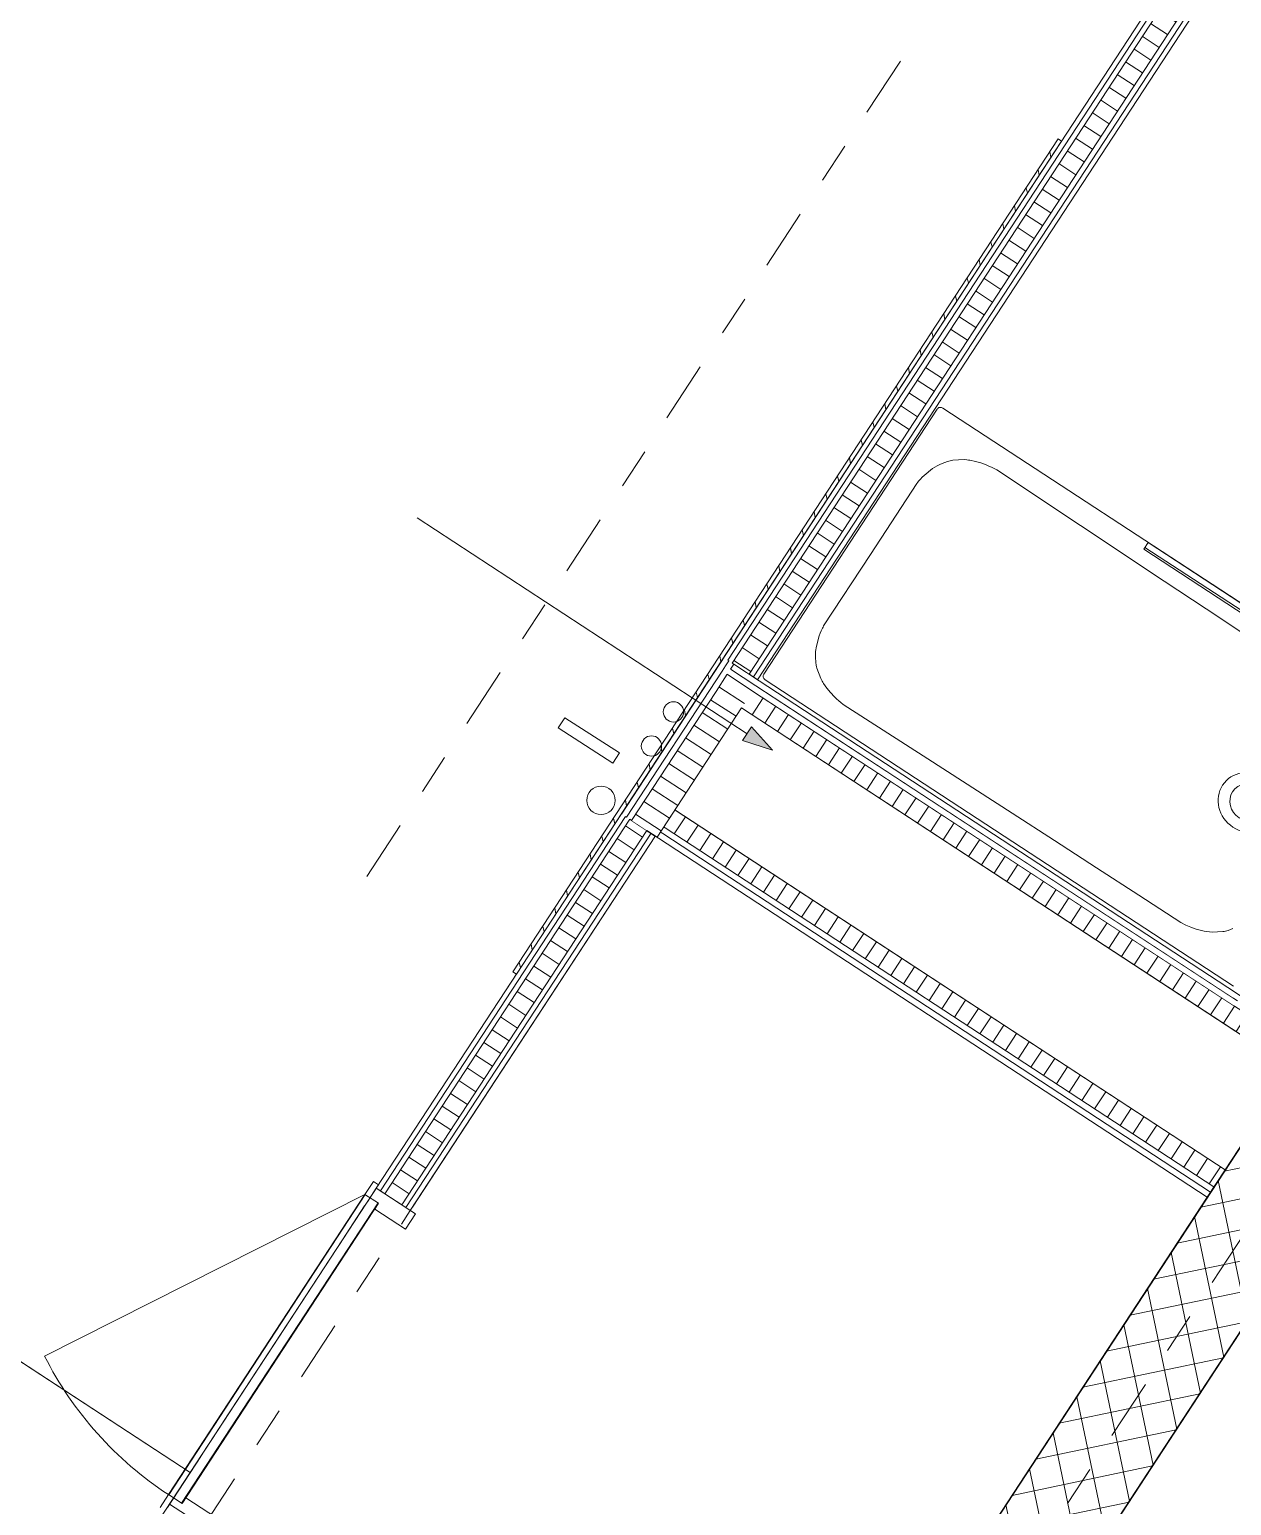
# Model space of a CAD drawing. Header units: metres. Extents: x 2696278.3 to 2696314, y 1245153.2 to 1245192.4.
# Drawn here: x 2696296.024 to 2696298.985, y 1245176.529 to 1245180.165 of the extents above; entities that cross this region are included whole.
import ezdxf

# ---------------------------------------------------------------- set-up
doc = ezdxf.new("R2010")
doc.units = ezdxf.units.M
doc.set_wipeout_variables(frame=1)
for name, pattern in [('000_hbf_Strichpunkt 3_1_1mm Achsen', [0.25, 0.15, -0.05, 0, -0.05]), ('Strichpunkt für MST 1_20', [0.25, 0.15, -0.05, 0, -0.05]), ('Wipeout_Contour', [10000, 0, -10000])]:
    doc.linetypes.add(name, pattern=pattern)
for name, color, linetype in [('010 Türen', 7, 'Continuous'), ('0_C22_Innenwandkonstruktion.3D', 7, 'Continuous'), ('0_C22_Innenwandkonstruktion.3D Bauteilschraffuren', 7, 'Continuous'), ('0_C22_Innenwandkonstruktion.3D Schichttrennlinien', 7, 'Continuous'), ('0_D80_Wasser-_ Gas-_ Druckluftanlage.3D', 7, 'Continuous'), ('0_E26_Absturzsicherung.3D', 7, 'Continuous'), ('0_E33_Sonnenschutz.3D', 7, 'Continuous'), ('0_G11_Feststehende Trennwand.3D', 7, 'Continuous'), ('0_G11_Feststehende Trennwand.3D Bauteilschraffuren', 7, 'Continuous'), ('0_G14_Innentür_ Innentor.3D', 7, 'Continuous'), ('0_G20_Bodenbelag.3D', 7, 'Continuous'), ('1_M01_Achsen.V', 7, 'Continuous'), ('1_R01_Raumstempel.V', 7, 'Continuous'), ('1_R01_Raumstempel.V Kontur', 7, 'Continuous')]:
    doc.layers.add(name, color=color, linetype=linetype)
pattern_1 = [(146.8, (2696295.289407, 1245171.756836), (0.02053362, 0.03137866), [])]
pattern_2 = [(56.8, (2696295.289407, 1245171.756836), (-0.03137866, 0.02053362), [])]

msp = doc.modelspace()

# ---------------------------------------------------------------- linework, layer by layer
at = {"layer": '010 Türen', "color": 7, "linetype": 'Continuous', "lineweight": 13}
for p, q in [((2696296.8507, 1245177.295), (2696296.0617, 1245176.8965)), ((2696296.8507, 1245177.295), (2696296.3667, 1245176.5553)), ((2696296.3667, 1245176.5553), (2696296.3459, 1245176.5235)), ((2696296.4001, 1245176.5334), (2696296.3667, 1245176.5553)), ((2696296.3667, 1245176.5553), (2696296.4001, 1245176.5334)), ((2696296.4095, 1245176.5477), (2696296.4001, 1245176.5334)), ((2696296.4848, 1245176.4984), (2696296.4095, 1245176.5477))]:
    msp.add_line(p, q, dxfattribs=at)
msp.add_arc((2696296.8507, 1245177.295), 0.884, 206.8, 236.8, dxfattribs=at)
at = {"layer": '0_G20_Bodenbelag.3D', "color": 255, "linetype": 'Wipeout_Contour', "lineweight": 18, "flags": 128}
for points in [[(2696297.1164, 1245188.9053), (2696295.304, 1245186.1356), (2696298.8561, 1245183.8112), (2696297.416, 1245181.6105), (2696296.8848, 1245180.7988), (2696296.841, 1245180.7319), (2696294.9859, 1245181.9459), (2696292.9709, 1245178.8666), (2696295.0812, 1245177.4856), (2696295.0374, 1245177.4187), (2696294.5063, 1245176.607), (2696293.6357, 1245175.2765), (2696294.0959, 1245174.9754), (2696294.4518, 1245175.5193), (2696295.9998, 1245174.5063), (2696296.9402, 1245175.9434), (2696296.2708, 1245176.3814), (2696299.6014, 1245181.4711), (2696301.0448, 1245180.5265), (2696303.7059, 1245184.5932), (2696300.6685, 1245186.5809)], [(2696299.5482, 1245181.2071), (2696299.5043, 1245181.1402), (2696299.4207, 1245181.1949), (2696298.906, 1245180.4084), (2696298.9896, 1245180.3536), (2696297.8178, 1245178.5629), (2696298.9977, 1245177.7909), (2696300.728, 1245180.4351)], [(2696296.8499, 1245177.2664), (2696296.3365, 1245176.4819), (2696296.4202, 1245176.4271), (2696296.4092, 1245176.4104), (2696297.769, 1245175.5206), (2696298.9257, 1245177.2882), (2696297.566, 1245178.178), (2696296.9336, 1245177.2117)], [(2696299.9459, 1245175.2404), (2696299.4325, 1245174.4559), (2696299.3489, 1245174.5106), (2696299.3379, 1245174.4939), (2696297.9782, 1245175.3837), (2696299.1349, 1245177.1514), (2696300.4946, 1245176.2616), (2696299.8623, 1245175.2952)]]:
    msp.add_lwpolyline(points, close=True, dxfattribs=at)
at = {"layer": '1_R01_Raumstempel.V Kontur', "color": 21, "linetype": 'Continuous', "lineweight": 0, "true_color": 0xffa8a8, "flags": 128}
for points in [[(2696296.841, 1245180.7319), (2696294.9859, 1245181.9459), (2696292.9709, 1245178.8666), (2696296.42, 1245176.6095), (2696296.8841, 1245177.3186), (2696298.9055, 1245180.4077), (2696297.3116, 1245181.4509), (2696296.9068, 1245180.8323)], [(2696298.906, 1245180.4084), (2696298.9896, 1245180.3536), (2696297.8178, 1245178.5629), (2696299.0102, 1245177.7826), (2696299.4506, 1245178.4556), (2696300.7405, 1245180.4269), (2696299.5482, 1245181.2071), (2696299.5044, 1245181.1402), (2696299.4207, 1245181.1949)], [(2696295.0155, 1245177.3852), (2696294.5282, 1245176.6405), (2696293.6357, 1245175.2765), (2696294.1042, 1245174.9699), (2696294.4602, 1245175.5138), (2696295.9998, 1245174.5063), (2696296.9402, 1245175.9434), (2696296.2708, 1245176.3814), (2696296.42, 1245176.6095), (2696295.0812, 1245177.4856)]]:
    msp.add_lwpolyline(points, close=True, dxfattribs=at)
at = {"layer": '1_R01_Raumstempel.V Kontur', "color": 151, "linetype": 'Continuous', "lineweight": 0, "true_color": 0xa8c0ff, "flags": 128}
msp.add_lwpolyline([(2696297.7782, 1245178.4933), (2696297.614, 1245178.2422), (2696298.9695, 1245177.3552), (2696299.1338, 1245177.6062)], close=True, dxfattribs=at)
at = {"layer": '1_R01_Raumstempel.V Kontur', "color": 41, "linetype": 'Continuous', "lineweight": 0, "true_color": 0xffd6a8, "flags": 128}
for points in [[(2696296.9678, 1245177.2639), (2696296.8841, 1245177.3186), (2696296.3694, 1245176.5321), (2696296.453, 1245176.4773), (2696296.4092, 1245176.4104), (2696297.769, 1245175.5206), (2696298.9257, 1245177.2882), (2696297.566, 1245178.178)], [(2696297.9782, 1245175.3837), (2696299.3379, 1245174.4939), (2696299.3817, 1245174.5608), (2696299.4654, 1245174.5061), (2696299.9801, 1245175.2926), (2696299.8964, 1245175.3474), (2696300.4946, 1245176.2616), (2696299.1349, 1245177.1514)]]:
    msp.add_lwpolyline(points, close=True, dxfattribs=at)

# ---------------------------------------------------------------- next in the draw order: wipeouts: each hides what was drawn before it
at = {"color": 254, "linetype": 'Wipeout_Contour', "lineweight": 0, "ltscale": 33.376323}
msp.add_wipeout([(2696298.9951, 1245180.362), (2696298.9847, 1245180.3688), (2696297.8074, 1245178.5698), (2696297.8178, 1245178.5629)], dxfattribs=at).dxf.layer = '0_C22_Innenwandkonstruktion.3D Bauteilschraffuren'
at = {"color": 254, "linetype": 'Wipeout_Contour', "lineweight": 0, "ltscale": 25.252324}
msp.add_wipeout([(2696296.9518, 1245177.2623), (2696296.9623, 1245177.2555), (2696297.566, 1245178.178), (2696297.5555, 1245178.1849)], dxfattribs=at).dxf.layer = '0_C22_Innenwandkonstruktion.3D Bauteilschraffuren'

# ---------------------------------------------------------------- next in the draw order: wipeouts: each hides what was drawn before it
at = {"color": 254, "linetype": 'Wipeout_Contour', "lineweight": 0, "ltscale": 33.386566}
msp.add_wipeout([(2696298.9742, 1245180.3757), (2696297.7969, 1245178.5766), (2696297.8074, 1245178.5698), (2696298.9847, 1245180.3688)], dxfattribs=at).dxf.layer = '0_C22_Innenwandkonstruktion.3D Bauteilschraffuren'
at = {"color": 254, "linetype": 'Wipeout_Contour', "lineweight": 0, "ltscale": 25.265565}
msp.add_wipeout([(2696297.5555, 1245178.1849), (2696297.545, 1245178.1917), (2696296.9414, 1245177.2692), (2696296.9518, 1245177.2623)], dxfattribs=at).dxf.layer = '0_C22_Innenwandkonstruktion.3D Bauteilschraffuren'

# ---------------------------------------------------------------- next in the draw order: linework, layer by layer
at = {"layer": '010 Türen', "color": 7, "linetype": 'Continuous', "lineweight": 13}
msp.add_line((2696296.9748, 1245177.2473), (2696296.9502, 1245177.2096), dxfattribs=at)

# ---------------------------------------------------------------- next in the draw order: wipeouts: each hides what was drawn before it
at = {"color": 254, "linetype": 'Wipeout_Contour', "lineweight": 0, "ltscale": 33.449535}
msp.add_wipeout([(2696298.9219, 1245180.4099), (2696298.9114, 1245180.4168), (2696297.7342, 1245178.6177), (2696297.7446, 1245178.6109)], dxfattribs=at).dxf.layer = '0_C22_Innenwandkonstruktion.3D Bauteilschraffuren'
at = {"color": 254, "linetype": 'Wipeout_Contour', "lineweight": 0, "ltscale": 25.346927}
msp.add_wipeout([(2696296.8786, 1245177.3103), (2696296.8891, 1245177.3034), (2696297.4928, 1245178.2259), (2696297.4823, 1245178.2328)], dxfattribs=at).dxf.layer = '0_C22_Innenwandkonstruktion.3D Bauteilschraffuren'

# ---------------------------------------------------------------- next in the draw order: wipeouts: each hides what was drawn before it
at = {"color": 254, "linetype": 'Wipeout_Contour', "lineweight": 0, "ltscale": 33.438861}
msp.add_wipeout([(2696298.9324, 1245180.4031), (2696298.9219, 1245180.4099), (2696297.7446, 1245178.6109), (2696297.7551, 1245178.604)], dxfattribs=at).dxf.layer = '0_C22_Innenwandkonstruktion.3D Bauteilschraffuren'
at = {"color": 254, "linetype": 'Wipeout_Contour', "lineweight": 0, "ltscale": 25.333139}
msp.add_wipeout([(2696297.5032, 1245178.2191), (2696297.4928, 1245178.2259), (2696296.8891, 1245177.3034), (2696296.8995, 1245177.2966)], dxfattribs=at).dxf.layer = '0_C22_Innenwandkonstruktion.3D Bauteilschraffuren'

# ---------------------------------------------------------------- next in the draw order: linework, layer by layer
at = {"layer": '010 Türen', "color": 7, "linetype": '000_hbf_Strichpunkt 3_1_1mm Achsen', "lineweight": 13}
msp.add_line((2696296.3639, 1245176.5237), (2696296.8786, 1245177.3103), dxfattribs=at)
at = {"layer": '010 Türen', "color": 7, "linetype": 'Continuous', "lineweight": 13}
msp.add_line((2696296.8507, 1245177.295), (2696296.8715, 1245177.3268), dxfattribs=at)

# ---------------------------------------------------------------- next in the draw order: wipeouts: each hides what was drawn before it
at = {"color": 254, "linetype": 'Wipeout_Contour', "lineweight": 0, "ltscale": 33.413591}
msp.add_wipeout([(2696298.9324, 1245180.4031), (2696297.7551, 1245178.604), (2696297.7969, 1245178.5766), (2696298.9742, 1245180.3757)], dxfattribs=at).dxf.layer = '0_C22_Innenwandkonstruktion.3D Bauteilschraffuren'
at = {"color": 254, "linetype": 'Wipeout_Contour', "lineweight": 0, "ltscale": 25.300795}
msp.add_wipeout([(2696297.545, 1245178.1917), (2696297.5032, 1245178.2191), (2696296.8995, 1245177.2966), (2696296.9414, 1245177.2692)], dxfattribs=at).dxf.layer = '0_C22_Innenwandkonstruktion.3D Bauteilschraffuren'

# ---------------------------------------------------------------- next in the draw order: hatches: boundary and pattern name
at = {"layer": '0_C22_Innenwandkonstruktion.3D Bauteilschraffuren', "linetype": 'Continuous', "lineweight": 0, "true_color": 0x000000}
h = msp.add_hatch(dxfattribs=at)
h.set_pattern_fill('DÄMMSTOFF__ALLGEMEIN_VER_31', color=18, angle=-33.2, style=0, pattern_type=2)
h.set_pattern_definition([(146.8, (2696295.289407, 1245171.756836), (0.02053361, 0.03137867), [])])
h.paths.add_polyline_path([(2696298.9324, 1245180.4031), (2696297.7551, 1245178.604), (2696297.7969, 1245178.5766), (2696298.9742, 1245180.3757)])
h = msp.add_hatch(dxfattribs=at)
h.set_pattern_fill('DÄMMSTOFF__ALLGEMEIN_VER_31', color=18, angle=-33.2, style=0, pattern_type=2)
h.set_pattern_definition(pattern_1)
h.paths.add_polyline_path([(2696297.545, 1245178.1917), (2696297.5032, 1245178.2191), (2696296.8995, 1245177.2966), (2696296.9414, 1245177.2692)])
at = {"layer": '0_C22_Innenwandkonstruktion.3D Bauteilschraffuren', "linetype": 'Continuous', "lineweight": 0, "true_color": 0xffffff}
h = msp.add_hatch(dxfattribs=at)
h.set_pattern_fill('DÄMMSTOFF__ALLGEMEIN_VER_31', angle=-33.2, style=0, pattern_type=2)
h.set_pattern_definition(pattern_2)
h.paths.add_polyline_path([(2696296.8842, 1245177.2731), (2696296.8507, 1245177.295), (2696296.3667, 1245176.5553), (2696296.4001, 1245176.5334)])

# ---------------------------------------------------------------- next in the draw order: linework, layer by layer
at = {"layer": '010 Türen', "color": 7, "linetype": 'Continuous', "lineweight": 13}
for p, q in [((2696296.8715, 1245177.3268), (2696296.8841, 1245177.3186)), ((2696296.8841, 1245177.3186), (2696296.8786, 1245177.3103)), ((2696296.8786, 1245177.3103), (2696296.9748, 1245177.2473)), ((2696296.8786, 1245177.3103), (2696296.8891, 1245177.3034)), ((2696296.8786, 1245177.3103), (2696296.8891, 1245177.3034)), ((2696296.4001, 1245176.5334), (2696296.8842, 1245177.2731)), ((2696296.8842, 1245177.2731), (2696296.8507, 1245177.295)), ((2696296.8842, 1245177.2731), (2696296.8507, 1245177.295)), ((2696296.8749, 1245177.2589), (2696296.8842, 1245177.2731)), ((2696296.8891, 1245177.3034), (2696296.8995, 1245177.2966)), ((2696296.8891, 1245177.3034), (2696296.8995, 1245177.2966)), ((2696296.8995, 1245177.2966), (2696296.9414, 1245177.2692)), ((2696296.8995, 1245177.2966), (2696296.9414, 1245177.2692)), ((2696296.9502, 1245177.2096), (2696296.8749, 1245177.2589)), ((2696296.9414, 1245177.2692), (2696296.9518, 1245177.2623)), ((2696296.9414, 1245177.2692), (2696296.9518, 1245177.2623)), ((2696296.9518, 1245177.2623), (2696296.9623, 1245177.2555)), ((2696296.9518, 1245177.2623), (2696296.9623, 1245177.2555))]:
    msp.add_line(p, q, dxfattribs=at)
at = {"layer": '010 Türen', "color": 7, "linetype": '000_hbf_Strichpunkt 3_1_1mm Achsen', "lineweight": 13}
msp.add_line((2696296.4476, 1245176.4689), (2696296.9623, 1245177.2555), dxfattribs=at)
at = {"layer": '0_C22_Innenwandkonstruktion.3D', "color": 7, "linetype": 'Continuous', "lineweight": 13}
for p, q in [((2696296.8786, 1245177.3103), (2696296.8891, 1245177.3034)), ((2696296.8891, 1245177.3034), (2696296.8995, 1245177.2966)), ((2696296.8995, 1245177.2966), (2696296.9414, 1245177.2692)), ((2696296.9414, 1245177.2692), (2696296.9518, 1245177.2623)), ((2696296.9518, 1245177.2623), (2696296.9623, 1245177.2555))]:
    msp.add_line(p, q, dxfattribs=at)
at = {"layer": '0_C22_Innenwandkonstruktion.3D', "color": 7, "linetype": 'Continuous', "lineweight": 13, "flags": 128}
for points in [[(2696298.9114, 1245180.4168), (2696297.7342, 1245178.6177)], [(2696297.8178, 1245178.5629), (2696298.9951, 1245180.362)], [(2696297.7446, 1245178.6109), (2696297.7467, 1245178.6095)], [(2696297.7551, 1245178.604), (2696297.7593, 1245178.6013)], [(2696297.7969, 1245178.5766), (2696297.8178, 1245178.5629)], [(2696297.4823, 1245178.2328), (2696296.8786, 1245177.3103)], [(2696297.4948, 1245178.2246), (2696297.4928, 1245178.2259)], [(2696297.5074, 1245178.2164), (2696297.5032, 1245178.2191)], [(2696297.5555, 1245178.1849), (2696297.545, 1245178.1917)], [(2696297.566, 1245178.178), (2696297.5555, 1245178.1849)], [(2696296.9623, 1245177.2555), (2696297.566, 1245178.178)]]:
    msp.add_lwpolyline(points, dxfattribs=at)
at = {"layer": '0_C22_Innenwandkonstruktion.3D Schichttrennlinien', "color": 7, "linetype": 'Continuous', "lineweight": 5}
for p, q in [((2696298.9219, 1245180.4099), (2696297.7446, 1245178.6109)), ((2696298.9324, 1245180.4031), (2696297.7551, 1245178.604)), ((2696297.7969, 1245178.5766), (2696298.9742, 1245180.3757)), ((2696297.8074, 1245178.5698), (2696298.9847, 1245180.3688)), ((2696297.4928, 1245178.2259), (2696296.8891, 1245177.3034)), ((2696297.5032, 1245178.2191), (2696296.8995, 1245177.2966)), ((2696296.9414, 1245177.2692), (2696297.545, 1245178.1917)), ((2696296.9518, 1245177.2623), (2696297.5555, 1245178.1849))]:
    msp.add_line(p, q, dxfattribs=at)
at = {"layer": '0_E33_Sonnenschutz.3D', "color": 7, "linetype": 'Continuous', "lineweight": 13}
for p, q in [((2696298.6131, 1245178.9429), (2696298.8193, 1245178.8058)), ((2696298.8193, 1245178.8058), (2696298.9225, 1245178.7373)), ((2696298.9225, 1245178.7373), (2696299.0257, 1245178.669))]:
    msp.add_line(p, q, dxfattribs=at)

# ---------------------------------------------------------------- next in the draw order: wipeouts: each hides what was drawn before it
at = {"color": 254, "linetype": 'Wipeout_Contour', "lineweight": 0, "ltscale": 29.056063}
msp.add_wipeout([(2696297.7511, 1245178.5887), (2696297.7428, 1245178.5762), (2696297.8056, 1245178.5351), (2696297.8138, 1245178.5477)], dxfattribs=at).dxf.layer = '0_C22_Innenwandkonstruktion.3D Bauteilschraffuren'
at = {"color": 254, "linetype": 'Wipeout_Contour', "lineweight": 0, "ltscale": 27.033138}
msp.add_wipeout([(2696297.5074, 1245178.2164), (2696298.9257, 1245177.2882), (2696298.9339, 1245177.3008), (2696297.5156, 1245178.2289)], dxfattribs=at).dxf.layer = '0_C22_Innenwandkonstruktion.3D Bauteilschraffuren'

# ---------------------------------------------------------------- next in the draw order: wipeouts: each hides what was drawn before it
at = {"color": 254, "linetype": 'Wipeout_Contour', "lineweight": 0, "ltscale": 29.114351}
msp.add_wipeout([(2696297.7593, 1245178.6013), (2696297.7511, 1245178.5887), (2696297.8138, 1245178.5477), (2696297.822, 1245178.5602)], dxfattribs=at).dxf.layer = '0_C22_Innenwandkonstruktion.3D Bauteilschraffuren'
at = {"color": 254, "linetype": 'Wipeout_Contour', "lineweight": 0, "ltscale": 27.091926}
msp.add_wipeout([(2696297.5156, 1245178.2289), (2696298.9339, 1245177.3008), (2696298.9421, 1245177.3133), (2696297.5238, 1245178.2415)], dxfattribs=at).dxf.layer = '0_C22_Innenwandkonstruktion.3D Bauteilschraffuren'

# ---------------------------------------------------------------- next in the draw order: linework, layer by layer
at = {"layer": '0_C22_Innenwandkonstruktion.3D Schichttrennlinien', "color": 7, "linetype": 'Continuous', "lineweight": 5}
msp.add_line((2696297.7593, 1245178.6013), (2696297.7511, 1245178.5887), dxfattribs=at)

# ---------------------------------------------------------------- next in the draw order: wipeouts: each hides what was drawn before it
at = {"color": 254, "linetype": 'Wipeout_Contour', "lineweight": 0, "ltscale": 27.220009}
msp.add_wipeout([(2696298.9695, 1245177.3552), (2696297.5512, 1245178.2833), (2696297.5238, 1245178.2415), (2696298.9421, 1245177.3133)], dxfattribs=at).dxf.layer = '0_C22_Innenwandkonstruktion.3D Bauteilschraffuren'

# ---------------------------------------------------------------- next in the draw order: hatches: boundary and pattern name
at = {"layer": '0_C22_Innenwandkonstruktion.3D Bauteilschraffuren', "linetype": 'Continuous', "lineweight": 0, "true_color": 0x000000}
h = msp.add_hatch(dxfattribs=at)
h.set_pattern_fill('DÄMMSTOFF__ALLGEMEIN_VER_31', color=18, angle=-33.2, style=0, pattern_type=2)
h.set_pattern_definition([(236.8, (2696295.289407, 1245171.756836), (0.03137866, -0.02053362), [])])
h.paths.add_polyline_path([(2696298.9695, 1245177.3552), (2696297.5512, 1245178.2833), (2696297.5238, 1245178.2415), (2696298.9421, 1245177.3133)])

# ---------------------------------------------------------------- next in the draw order: linework, layer by layer
at = {"layer": '0_C22_Innenwandkonstruktion.3D', "color": 7, "linetype": 'Continuous', "lineweight": 13, "flags": 128}
for points in [[(2696297.5512, 1245178.2833), (2696297.5074, 1245178.2164)], [(2696298.9695, 1245177.3552), (2696297.5512, 1245178.2833)], [(2696297.5074, 1245178.2164), (2696298.9257, 1245177.2882)], [(2696298.9257, 1245177.2882), (2696298.9695, 1245177.3552)]]:
    msp.add_lwpolyline(points, dxfattribs=at)
at = {"layer": '0_C22_Innenwandkonstruktion.3D Schichttrennlinien', "color": 7, "linetype": 'Continuous', "lineweight": 5}
for p, q in [((2696297.5156, 1245178.2289), (2696298.9339, 1245177.3008)), ((2696297.5238, 1245178.2415), (2696298.9421, 1245177.3133))]:
    msp.add_line(p, q, dxfattribs=at)

# ---------------------------------------------------------------- next in the draw order: wipeouts: each hides what was drawn before it
at = {"color": 254, "linetype": 'Wipeout_Contour', "lineweight": 0, "ltscale": 28.748556}
msp.add_wipeout([(2696298.9977, 1245177.7909), (2696297.822, 1245178.5602), (2696297.8138, 1245178.5477), (2696298.9895, 1245177.7783)], dxfattribs=at).dxf.layer = '0_C22_Innenwandkonstruktion.3D Bauteilschraffuren'

# ---------------------------------------------------------------- next in the draw order: wipeouts: each hides what was drawn before it
at = {"color": 254, "linetype": 'Wipeout_Contour', "lineweight": 0, "ltscale": 28.688917}
msp.add_wipeout([(2696298.9999, 1245177.7715), (2696297.8138, 1245178.5477), (2696297.8056, 1245178.5351), (2696298.9917, 1245177.7589)], dxfattribs=at).dxf.layer = '0_C22_Innenwandkonstruktion.3D Bauteilschraffuren'

# ---------------------------------------------------------------- next in the draw order: linework, layer by layer
at = {"layer": '0_C22_Innenwandkonstruktion.3D Schichttrennlinien', "color": 7, "linetype": 'Continuous', "lineweight": 13}
msp.add_line((2696297.822, 1245178.5602), (2696297.7593, 1245178.6013), dxfattribs=at)

# ---------------------------------------------------------------- next in the draw order: wipeouts: each hides what was drawn before it
at = {"color": 254, "linetype": 'Wipeout_Contour', "lineweight": 0, "ltscale": 28.557283}
msp.add_wipeout([(2696297.7782, 1245178.4933), (2696299.1631, 1245177.587), (2696299.1905, 1245177.6289), (2696297.8056, 1245178.5351)], dxfattribs=at).dxf.layer = '0_C22_Innenwandkonstruktion.3D Bauteilschraffuren'

# ---------------------------------------------------------------- next in the draw order: hatches: boundary and pattern name
at = {"layer": '0_C22_Innenwandkonstruktion.3D Bauteilschraffuren', "linetype": 'Continuous', "lineweight": 0, "true_color": 0x000000}
h = msp.add_hatch(dxfattribs=at)
h.set_pattern_fill('DÄMMSTOFF__ALLGEMEIN_VER_31', color=18, angle=-33.2, style=0, pattern_type=2)
h.set_pattern_definition(pattern_2)
h.paths.add_polyline_path([(2696297.7782, 1245178.4933), (2696299.1631, 1245177.587), (2696299.1905, 1245177.6289), (2696297.8056, 1245178.5351)])

# ---------------------------------------------------------------- next in the draw order: linework, layer by layer
at = {"layer": '0_C22_Innenwandkonstruktion.3D', "color": 7, "linetype": 'Continuous', "lineweight": 13, "flags": 128}
for points in [[(2696298.9977, 1245177.7909), (2696297.822, 1245178.5602)], [(2696297.7782, 1245178.4933), (2696299.1631, 1245177.587)]]:
    msp.add_lwpolyline(points, dxfattribs=at)
at = {"layer": '0_C22_Innenwandkonstruktion.3D Schichttrennlinien', "color": 7, "linetype": 'Continuous', "lineweight": 5}
for p, q in [((2696297.8138, 1245178.5477), (2696297.7511, 1245178.5887)), ((2696297.7428, 1245178.5762), (2696297.8056, 1245178.5351)), ((2696298.9999, 1245177.7715), (2696297.8138, 1245178.5477)), ((2696299.1905, 1245177.6289), (2696297.8056, 1245178.5351))]:
    msp.add_line(p, q, dxfattribs=at)
at = {"layer": '0_E33_Sonnenschutz.3D', "color": 7, "linetype": 'Continuous', "lineweight": 13}
for p, q in [((2696298.6531, 1245178.0997), (2696298.757, 1245178.0323)), ((2696298.757, 1245178.0323), (2696298.8607, 1245177.9646)), ((2696298.8607, 1245177.9646), (2696298.8607, 1245177.9646)), ((2696298.8607, 1245177.9646), (2696298.8607, 1245177.9646)), ((2696298.8607, 1245177.9646), (2696298.8607, 1245177.9646)), ((2696298.8607, 1245177.9646), (2696298.8729, 1245177.9585)), ((2696298.8729, 1245177.9585), (2696298.8853, 1245177.9531)), ((2696298.8853, 1245177.9531), (2696298.898, 1245177.9485)), ((2696298.898, 1245177.9485), (2696298.911, 1245177.9449)), ((2696298.911, 1245177.9449), (2696298.9176, 1245177.9434)), ((2696298.9176, 1245177.9434), (2696298.9242, 1245177.9423)), ((2696298.9242, 1245177.9423), (2696298.9375, 1245177.9409)), ((2696298.9375, 1245177.9409), (2696298.9639, 1245177.9424)), ((2696298.9639, 1245177.9424), (2696298.9672, 1245177.943)), ((2696298.9672, 1245177.943), (2696298.9704, 1245177.9437)), ((2696298.9704, 1245177.9437), (2696298.9767, 1245177.9453)), ((2696298.9767, 1245177.9453), (2696298.9889, 1245177.9497))]:
    msp.add_line(p, q, dxfattribs=at)
for major_axis in [(0.0652, -0.0427), (0.0406, -0.0266)]:
    msp.add_ellipse((2696299.0286, 1245178.2605), major_axis=major_axis, ratio=0.929018, dxfattribs=at)

# ---------------------------------------------------------------- next in the draw order: wipeouts: each hides what was drawn before it
at = {"color": 254, "linetype": 'Wipeout_Contour', "lineweight": 0, "ltscale": 28.32087}
msp.add_wipeout([(2696297.7342, 1245178.6177), (2696297.4823, 1245178.2328), (2696297.4948, 1245178.2246), (2696297.7467, 1245178.6095)], dxfattribs=at).dxf.layer = '0_C22_Innenwandkonstruktion.3D Bauteilschraffuren'
at = {"color": 254, "linetype": 'Wipeout_Contour', "lineweight": 0, "ltscale": 23.192048}
msp.add_wipeout([(2696297.9713, 1245175.3732), (2696299.3731, 1245177.5153), (2696299.1639, 1245177.6522), (2696297.7621, 1245175.5101)], dxfattribs=at).dxf.layer = '0_C22_Innenwandkonstruktion.3D Bauteilschraffuren'

# ---------------------------------------------------------------- next in the draw order: hatches: boundary and pattern name
at = {"layer": '0_C22_Innenwandkonstruktion.3D Bauteilschraffuren', "linetype": 'Continuous', "lineweight": 0, "true_color": 0x000000}
h = msp.add_hatch(dxfattribs=at)
h.set_pattern_fill('BETON_0001', color=18, angle=-33.2, style=0, pattern_type=2)
h.set_pattern_definition([(101.8, (2696295.28941, 1245171.756836), (0.07341505, 0.0153372), []), (191.8, (2696295.28941, 1245171.756836), (-0.0153372, 0.07341505), [])])
h.paths.add_polyline_path([(2696297.9713, 1245175.3732), (2696299.3731, 1245177.5153), (2696299.1639, 1245177.6522), (2696297.7621, 1245175.5101)])

# ---------------------------------------------------------------- next in the draw order: linework, layer by layer
at = {"layer": '0_C22_Innenwandkonstruktion.3D', "color": 7, "linetype": 'Continuous', "lineweight": 25, "flags": 128}
for points in [[(2696299.1639, 1245177.6522), (2696297.7621, 1245175.5101)], [(2696297.9713, 1245175.3732), (2696299.3731, 1245177.5153)]]:
    msp.add_lwpolyline(points, dxfattribs=at)

# ---------------------------------------------------------------- next in the draw order: wipeouts: each hides what was drawn before it
at = {"color": 254, "linetype": 'Wipeout_Contour', "lineweight": 0, "ltscale": 28.247202}
msp.add_wipeout([(2696297.7303, 1245178.5844), (2696297.4948, 1245178.2246), (2696297.5074, 1245178.2164), (2696297.7428, 1245178.5762)], dxfattribs=at).dxf.layer = '0_C22_Innenwandkonstruktion.3D Bauteilschraffuren'

# ---------------------------------------------------------------- next in the draw order: wipeouts: each hides what was drawn before it
at = {"color": 254, "linetype": 'Wipeout_Contour', "lineweight": 0, "ltscale": 29.095184}
msp.add_wipeout([(2696297.7385, 1245178.5969), (2696297.7303, 1245178.5844), (2696297.7428, 1245178.5762), (2696297.7511, 1245178.5887)], dxfattribs=at).dxf.layer = '0_C22_Innenwandkonstruktion.3D Bauteilschraffuren'
at = {"color": 254, "linetype": 'Wipeout_Contour', "lineweight": 0, "ltscale": 28.10795}
msp.add_wipeout([(2696297.7155, 1245178.5343), (2696297.5074, 1245178.2164), (2696297.5702, 1245178.1753), (2696297.7782, 1245178.4933)], dxfattribs=at).dxf.layer = '0_C22_Innenwandkonstruktion.3D Bauteilschraffuren'

# ---------------------------------------------------------------- next in the draw order: hatches: boundary and pattern name
at = {"layer": '0_C22_Innenwandkonstruktion.3D Bauteilschraffuren', "linetype": 'Continuous', "lineweight": 0, "true_color": 0x000000}
h = msp.add_hatch(dxfattribs=at)
h.set_pattern_fill('DÄMMSTOFF__ALLGEMEIN_VER_31', color=18, angle=-33.2, style=0, pattern_type=2)
h.set_pattern_definition(pattern_1)
h.paths.add_polyline_path([(2696297.7155, 1245178.5343), (2696297.5074, 1245178.2164), (2696297.5702, 1245178.1753), (2696297.7782, 1245178.4933)])

# ---------------------------------------------------------------- next in the draw order: linework, layer by layer
at = {"layer": '0_C22_Innenwandkonstruktion.3D', "color": 7, "linetype": 'Continuous', "lineweight": 13, "flags": 128}
for points in [[(2696297.4928, 1245178.2259), (2696297.4948, 1245178.2246)], [(2696297.5032, 1245178.2191), (2696297.5074, 1245178.2164)], [(2696297.545, 1245178.1917), (2696297.5702, 1245178.1753)]]:
    msp.add_lwpolyline(points, dxfattribs=at)

# ---------------------------------------------------------------- next in the draw order: wipeouts: each hides what was drawn before it
at = {"color": 254, "linetype": 'Wipeout_Contour', "lineweight": 0, "ltscale": 29.153398}
msp.add_wipeout([(2696297.7511, 1245178.5887), (2696297.7593, 1245178.6013), (2696297.7467, 1245178.6095), (2696297.7385, 1245178.5969)], dxfattribs=at).dxf.layer = '0_C22_Innenwandkonstruktion.3D Bauteilschraffuren'

# ---------------------------------------------------------------- next in the draw order: linework, layer by layer
at = {"layer": '0_C22_Innenwandkonstruktion.3D', "color": 7, "linetype": 'Continuous', "lineweight": 13, "flags": 128}
for points in [[(2696297.7467, 1245178.6095), (2696297.7446, 1245178.6109)], [(2696297.7593, 1245178.6013), (2696297.7551, 1245178.604)]]:
    msp.add_lwpolyline(points, dxfattribs=at)
at = {"layer": '0_C22_Innenwandkonstruktion.3D Schichttrennlinien', "color": 7, "linetype": 'Continuous', "lineweight": 5}
msp.add_line((2696297.7467, 1245178.6095), (2696297.7385, 1245178.5969), dxfattribs=at)

# ---------------------------------------------------------------- next in the draw order: wipeouts: each hides what was drawn before it
at = {"color": 254, "linetype": 'Wipeout_Contour', "lineweight": 0, "ltscale": 28.930888}
msp.add_wipeout([(2696297.7428, 1245178.5762), (2696297.7155, 1245178.5343), (2696297.7782, 1245178.4933), (2696297.8056, 1245178.5351)], dxfattribs=at).dxf.layer = '0_C22_Innenwandkonstruktion.3D Bauteilschraffuren'

# ---------------------------------------------------------------- next in the draw order: hatches: boundary and pattern name
at = {"layer": '0_C22_Innenwandkonstruktion.3D Bauteilschraffuren', "linetype": 'Continuous', "lineweight": 0, "true_color": 0x000000}
h = msp.add_hatch(dxfattribs=at)
h.set_pattern_fill('DÄMMSTOFF__ALLGEMEIN_VER_31', color=18, angle=-33.2, style=0, pattern_type=2)
h.set_pattern_definition(pattern_1)
h.paths.add_polyline_path([(2696297.7428, 1245178.5762), (2696297.7155, 1245178.5343), (2696297.7782, 1245178.4933), (2696297.8056, 1245178.5351)])

# ---------------------------------------------------------------- next in the draw order: linework, layer by layer
at = {"layer": '0_C22_Innenwandkonstruktion.3D', "color": 7, "linetype": 'Continuous', "lineweight": 13, "flags": 128}
for points in [[(2696297.7342, 1245178.6177), (2696297.4823, 1245178.2328)], [(2696297.822, 1245178.5602), (2696297.7969, 1245178.5766)], [(2696297.5702, 1245178.1753), (2696297.7782, 1245178.4933)]]:
    msp.add_lwpolyline(points, dxfattribs=at)
at = {"layer": '0_C22_Innenwandkonstruktion.3D Schichttrennlinien', "color": 7, "linetype": 'Continuous', "lineweight": 5}
for p, q in [((2696297.7303, 1245178.5844), (2696297.4948, 1245178.2246)), ((2696297.7385, 1245178.5969), (2696297.7303, 1245178.5844)), ((2696297.7593, 1245178.6013), (2696297.7511, 1245178.5887)), ((2696297.7428, 1245178.5762), (2696297.7155, 1245178.5343)), ((2696297.7428, 1245178.5762), (2696297.8056, 1245178.5351)), ((2696297.7155, 1245178.5343), (2696297.5074, 1245178.2164))]:
    msp.add_line(p, q, dxfattribs=at)
at = {"layer": '0_C22_Innenwandkonstruktion.3D Schichttrennlinien', "color": 7, "linetype": 'Continuous', "lineweight": 13}
msp.add_line((2696297.822, 1245178.5602), (2696297.7593, 1245178.6013), dxfattribs=at)

# ---------------------------------------------------------------- next in the draw order: wipeouts: each hides what was drawn before it
at = {"color": 254, "linetype": 'Wipeout_Contour', "lineweight": 0, "ltscale": 30.444508}
msp.add_wipeout([(2696297.2236, 1245177.8374), (2696298.5665, 1245179.8897), (2696298.5582, 1245179.8951), (2696297.2152, 1245177.8429)], dxfattribs=at).dxf.layer = '0_G11_Feststehende Trennwand.3D Bauteilschraffuren'

# ---------------------------------------------------------------- next in the draw order: hatches: boundary and pattern name
at = {"layer": '0_G11_Feststehende Trennwand.3D Bauteilschraffuren', "linetype": 'Continuous', "lineweight": 0, "true_color": 0x000000}
h = msp.add_hatch(dxfattribs=at)
h.set_pattern_fill('FEUERFESTER_STEIN_0001', color=18, angle=-33.2, style=0, pattern_type=2)
h.set_pattern_definition([(281.8, (2696295.289407, 1245171.756836), (0.03670753, 0.0076686), [])])
h.paths.add_polyline_path([(2696297.2236, 1245177.8374), (2696298.5665, 1245179.8897), (2696298.5582, 1245179.8951), (2696297.2152, 1245177.8429)])
at = {"layer": '1_R01_Raumstempel.V', "linetype": 'Continuous', "lineweight": 0, "true_color": 0x000000}
msp.add_hatch(color=18, dxfattribs=at).paths.add_polyline_path([(2696297.8544, 1245178.3892), (2696297.8029, 1245178.4468), (2696297.781, 1245178.4133)])

# ---------------------------------------------------------------- next in the draw order: linework, layer by layer
at = {"layer": '0_D80_Wasser-_ Gas-_ Druckluftanlage.3D', "color": 7, "linetype": 'Continuous', "lineweight": 13}
for centre, radius in [((2696297.6106, 1245178.4836), 0.025), ((2696297.5564, 1245178.3996), 0.025), ((2696297.4322, 1245178.2657), 0.035)]:
    msp.add_circle(centre, radius, dxfattribs=at)
at = {"layer": '0_E33_Sonnenschutz.3D', "color": 7, "linetype": 'Continuous', "lineweight": 13}
for p, q in [((2696298.26, 1245179.2295), (2696297.8329, 1245178.5769)), ((2696299.428, 1245178.4772), (2696298.2745, 1245179.232)), ((2696298.2604, 1245179.0901), (2696298.2664, 1245179.0932)), ((2696298.2664, 1245179.0932), (2696298.2726, 1245179.096)), ((2696298.2726, 1245179.096), (2696298.2855, 1245179.1005)), ((2696298.2855, 1245179.1005), (2696298.2922, 1245179.1023)), ((2696298.2922, 1245179.1023), (2696298.2956, 1245179.103)), ((2696298.2956, 1245179.103), (2696298.2989, 1245179.1036)), ((2696298.2989, 1245179.1036), (2696298.3265, 1245179.1051)), ((2696298.3265, 1245179.1051), (2696298.3335, 1245179.1045)), ((2696298.3335, 1245179.1045), (2696298.337, 1245179.1041)), ((2696298.337, 1245179.1041), (2696298.3405, 1245179.1036)), ((2696298.3405, 1245179.1036), (2696298.3543, 1245179.1009)), ((2696298.3543, 1245179.1009), (2696298.3678, 1245179.097)), ((2696298.3678, 1245179.097), (2696298.3811, 1245179.0922)), ((2696298.3811, 1245179.0922), (2696298.3876, 1245179.0894)), ((2696298.2146, 1245179.0518), (2696298.219, 1245179.0568)), ((2696298.219, 1245179.0568), (2696298.2236, 1245179.0616)), ((2696298.2236, 1245179.0616), (2696298.2284, 1245179.0663)), ((2696298.2284, 1245179.0663), (2696298.249, 1245179.0831)), ((2696298.249, 1245179.0831), (2696298.2604, 1245179.0901)), ((2696298.3876, 1245179.0894), (2696298.3941, 1245179.0864)), ((2696298.3941, 1245179.0864), (2696298.4005, 1245179.0833)), ((2696298.4005, 1245179.0833), (2696298.4069, 1245179.08)), ((2696298.4069, 1245179.08), (2696298.4069, 1245179.08)), ((2696298.4069, 1245179.08), (2696298.6131, 1245178.9429)), ((2696298.0956, 1245178.8711), (2696298.2103, 1245179.0467)), ((2696298.2103, 1245179.0467), (2696298.2124, 1245179.0493)), ((2696298.2103, 1245179.0467), (2696298.2103, 1245179.0467)), ((2696298.2124, 1245179.0493), (2696298.2146, 1245179.0518)), ((2696298.0956, 1245178.8711), (2696297.9806, 1245178.6956)), ((2696297.9791, 1245178.6927), (2696297.9776, 1245178.6897)), ((2696297.9806, 1245178.6956), (2696297.9791, 1245178.6927)), ((2696297.9806, 1245178.6956), (2696297.9806, 1245178.6956)), ((2696297.9698, 1245178.6712), (2696297.9627, 1245178.6456)), ((2696297.9722, 1245178.6775), (2696297.9698, 1245178.6712)), ((2696297.9748, 1245178.6836), (2696297.9722, 1245178.6775)), ((2696297.9776, 1245178.6897), (2696297.9748, 1245178.6836)), ((2696297.9609, 1245178.6323), (2696297.9604, 1245178.6256)), ((2696297.9604, 1245178.6256), (2696297.9604, 1245178.6188)), ((2696297.9604, 1245178.6188), (2696297.9614, 1245178.6052)), ((2696297.9627, 1245178.6456), (2696297.9609, 1245178.6323)), ((2696297.9614, 1245178.6052), (2696297.9624, 1245178.5984)), ((2696297.9624, 1245178.5984), (2696297.9631, 1245178.595)), ((2696297.9631, 1245178.595), (2696297.9639, 1245178.5916)), ((2696297.9639, 1245178.5916), (2696297.9736, 1245178.5658)), ((2696297.8365, 1245178.5626), (2696298.9899, 1245177.8078)), ((2696297.9736, 1245178.5658), (2696297.9769, 1245178.5596)), ((2696297.9769, 1245178.5596), (2696297.9786, 1245178.5566)), ((2696297.9786, 1245178.5566), (2696297.9805, 1245178.5536)), ((2696297.9805, 1245178.5536), (2696297.9886, 1245178.542)), ((2696297.9886, 1245178.542), (2696297.9975, 1245178.5312)), ((2696297.9975, 1245178.5312), (2696298.0073, 1245178.5209)), ((2696298.0073, 1245178.5209), (2696298.0124, 1245178.516)), ((2696298.0124, 1245178.516), (2696298.0178, 1245178.5113)), ((2696298.0178, 1245178.5113), (2696298.0232, 1245178.5067)), ((2696298.0232, 1245178.5067), (2696298.0288, 1245178.5022)), ((2696298.0288, 1245178.5022), (2696298.0288, 1245178.5022)), ((2696298.0288, 1245178.5022), (2696298.237, 1245178.3681)), ((2696298.237, 1245178.3681), (2696298.4451, 1245178.234)), ((2696298.4451, 1245178.234), (2696298.5492, 1245178.1669)), ((2696298.5492, 1245178.1669), (2696298.6531, 1245178.0997))]:
    msp.add_line(p, q, dxfattribs=at)
for centre, start_param, end_param in [((2696298.269, 1245179.2236), 1.570796, 3.141593), ((2696297.842, 1245178.571), 3.141593, 4.712389)]:
    msp.add_ellipse(centre, major_axis=(0.00902, -0.0059), ratio=0.929018, start_param=start_param, end_param=end_param, dxfattribs=at)
at = {"layer": '0_G11_Feststehende Trennwand.3D', "color": 7, "linetype": 'Continuous', "lineweight": 13, "flags": 128}
for points in [[(2696298.5582, 1245179.8951), (2696297.2152, 1245177.8429)], [(2696298.5665, 1245179.8897), (2696298.5582, 1245179.8951)], [(2696297.2236, 1245177.8374), (2696298.5665, 1245179.8897)], [(2696297.2152, 1245177.8429), (2696297.2236, 1245177.8374)]]:
    msp.add_lwpolyline(points, dxfattribs=at)
at = {"layer": '1_R01_Raumstempel.V', "color": 7, "linetype": 'Continuous', "lineweight": 13}
for p, q in [((2696297.781, 1245178.4133), (2696297.8029, 1245178.4468)), ((2696297.8544, 1245178.3892), (2696297.8029, 1245178.4468)), ((2696297.8544, 1245178.3892), (2696297.781, 1245178.4133))]:
    msp.add_line(p, q, dxfattribs=at)

# ---------------------------------------------------------------- next in the draw order: wipeouts: each hides what was drawn before it
at = {"color": 254, "linetype": 'Wipeout_Contour', "lineweight": 0, "ltscale": 31.718091}
msp.add_wipeout([(2696299.4411, 1245178.4685), (2696298.7801, 1245178.9011), (2696298.7691, 1245178.8844), (2696299.4302, 1245178.4518)], dxfattribs=at).dxf.layer = '0_G11_Feststehende Trennwand.3D Bauteilschraffuren'
at = {"color": 254, "linetype": 'Wipeout_Contour', "lineweight": 0, "ltscale": 28.01431}
msp.add_wipeout([(2696297.327, 1245178.4443), (2696297.4613, 1245178.3573), (2696297.4776, 1245178.3825), (2696297.3433, 1245178.4694)], dxfattribs=at).dxf.layer = '0_G14_Innentür_ Innentor.3D'

# ---------------------------------------------------------------- next in the draw order: hatches: boundary and pattern name
at = {"layer": '0_G11_Feststehende Trennwand.3D Bauteilschraffuren', "linetype": 'Continuous', "lineweight": 0, "true_color": 0x000000}
h = msp.add_hatch(dxfattribs=at)
h.set_pattern_fill('GLAS_0001', color=18, angle=-33.2, style=0, pattern_type=2)
h.set_pattern_definition([(326.8, (2696295.289407, 1245171.756836), (0.00821345, 0.012551464), [])])
h.paths.add_polyline_path([(2696299.4411, 1245178.4685), (2696298.7801, 1245178.9011), (2696298.7691, 1245178.8844), (2696299.4302, 1245178.4518)])

# ---------------------------------------------------------------- next in the draw order: linework, layer by layer
at = {"layer": '0_E26_Absturzsicherung.3D', "color": 7, "linetype": 'Strichpunkt für MST 1_20', "lineweight": 13}
msp.add_line((2696296.8554, 1245178.0783), (2696298.1983, 1245180.1306), dxfattribs=at)
at = {"layer": '0_G11_Feststehende Trennwand.3D', "color": 7, "linetype": 'Continuous', "lineweight": 13, "flags": 128}
for points in [[(2696298.7801, 1245178.9011), (2696298.7691, 1245178.8844)], [(2696298.7691, 1245178.8844), (2696299.4302, 1245178.4518)], [(2696299.4411, 1245178.4685), (2696298.7801, 1245178.9011)]]:
    msp.add_lwpolyline(points, dxfattribs=at)
at = {"layer": '0_G14_Innentür_ Innentor.3D', "color": 7, "linetype": 'Continuous', "lineweight": 13, "flags": 128}
msp.add_lwpolyline([(2696297.327, 1245178.4443), (2696297.4613, 1245178.3573), (2696297.4776, 1245178.3825), (2696297.3433, 1245178.4694)], close=True, dxfattribs=at)
at = {"layer": '1_M01_Achsen.V', "color": 62, "linetype": '000_hbf_Strichpunkt 3_1_1mm Achsen', "lineweight": 13, "true_color": 0x8cbb26}
msp.add_line((2696305.1795, 1245186.6167), (2696287.1099, 1245159.0035), dxfattribs=at)
msp.add_line((2696305.1795, 1245186.6167), (2696287.1099, 1245159.0035), dxfattribs=at)
at = {"layer": '1_R01_Raumstempel.V', "color": 7, "linetype": 'Continuous', "lineweight": 18, "flags": 128}
msp.add_lwpolyline([(2696296.9793, 1245178.9618), (2696297.7919, 1245178.43)], dxfattribs=at)

doc.saveas('drawing.dxf')
